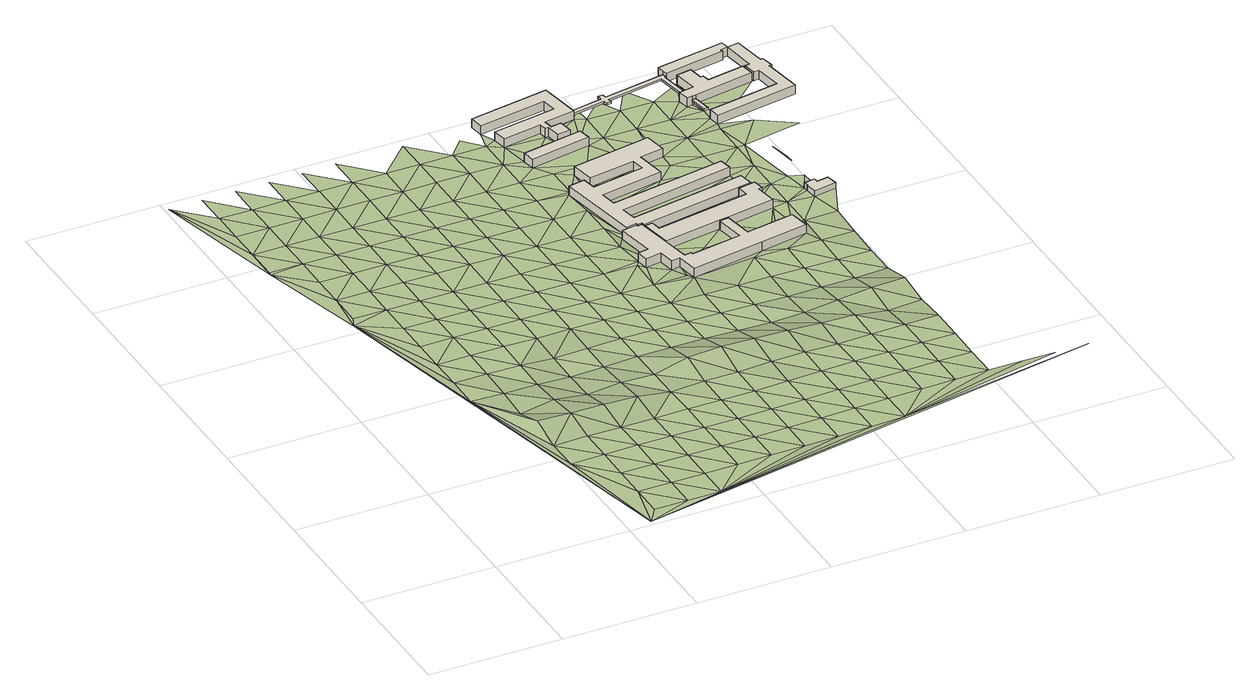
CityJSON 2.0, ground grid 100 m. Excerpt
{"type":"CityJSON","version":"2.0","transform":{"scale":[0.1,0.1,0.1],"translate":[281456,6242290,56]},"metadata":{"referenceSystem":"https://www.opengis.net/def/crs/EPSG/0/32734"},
"CityObjects":{
"building1":{"type":"Building","attributes":{"osm_building":"dormitory","osm_building:levels":"2","osm_address":"Bellville 7530 Cape Town","plus_code":"4FRW3J8Q+M96","ground_height":60.86,"building_height":6.9,"roof_height":67.76},"geometry":[{"type":"Solid","lod":"1","boundaries":[[[[0,1,2,3]],[[1,4,5,2]],[[4,6,7,5]],[[6,0,3,7]],[[3,2,5,7]],[[6,4,1,0]]]]}]},
"building2":{"type":"Building","attributes":{"osm_building":"university","osm_building:levels":"2","osm_address":"Bellville 7530 Cape Town","plus_code":"4FRW3J8Q+49R","ground_height":59.64,"building_height":6.9,"roof_height":66.54},"geometry":[{"type":"Solid","lod":"1","boundaries":[[[[8,9,10,11]],[[9,12,13,10]],[[12,14,15,13]],[[14,16,17,15]],[[16,18,19,17]],[[18,20,21,19]],[[20,22,23,21]],[[22,24,25,23]],[[24,26,27,25]],[[26,28,29,27]],[[28,30,31,29]],[[30,32,33,31]],[[32,34,35,33]],[[34,36,37,35]],[[36,38,39,37]],[[38,40,41,39]],[[40,42,43,41]],[[42,44,45,43]],[[44,46,47,45]],[[46,48,49,47]],[[48,50,51,49]],[[50,52,53,51]],[[52,54,55,53]],[[54,56,57,55]],[[56,58,59,57]],[[58,60,61,59]],[[60,62,63,61]],[[62,8,11,63]],[[11,10,13,15,17,19,21,23,25,27,29,31,33,35,37,39,41,43,45,47,49,51,53,55,57,59,61,63]],[[62,60,58,56,54,52,50,48,46,44,42,40,38,36,34,32,30,28,26,24,22,20,18,16,14,12,9,8]]]]}]},
"building3":{"type":"Building","attributes":{"osm_building":"dormitory","osm_building:levels":"2","osm_address":"MGR 2 Residence Bellville 7530 Cape Town","plus_code":"4FRW3J8Q+RC5","ground_height":60.91,"building_height":6.9,"roof_height":67.81},"geometry":[{"type":"Solid","lod":"1","boundaries":[[[[64,65,66,67]],[[65,68,69,66]],[[68,70,71,69]],[[70,72,73,71]],[[72,74,75,73]],[[74,76,77,75]],[[76,78,79,77]],[[78,80,81,79]],[[80,82,83,81]],[[82,84,85,83]],[[84,86,87,85]],[[86,88,89,87]],[[88,90,91,89]],[[90,92,93,91]],[[92,94,95,93]],[[94,96,97,95]],[[96,98,99,97]],[[98,64,67,99]],[[67,66,69,71,73,75,77,79,81,83,85,87,89,91,93,95,97,99]],[[98,96,94,92,90,88,86,84,82,80,78,76,74,72,70,68,65,64]]]]}]},
"building4":{"type":"Building","attributes":{"osm_building":"university","osm_building:levels":"2","osm_address":"Education Building Bellville 7530 Cape Town","plus_code":"4FRW3J8Q+6JQ","ground_height":60.23,"building_height":6.9,"roof_height":67.13},"geometry":[{"type":"Solid","lod":"1","boundaries":[[[[100,101,102,103]],[[101,104,105,102]],[[104,106,107,105]],[[106,108,109,107]],[[108,110,111,109]],[[110,112,113,111]],[[112,114,115,113]],[[114,116,117,115]],[[116,118,119,117]],[[118,120,121,119]],[[120,122,123,121]],[[122,124,125,123]],[[124,126,127,125]],[[126,100,103,127]],[[103,102,105,107,109,111,113,115,117,119,121,123,125,127]],[[126,124,122,120,118,116,114,112,110,108,106,104,101,100]]]]}]},
"building5":{"type":"Building","attributes":{"osm_building":"university","osm_building:levels":"2","osm_address":"Bellville 7530 Cape Town","plus_code":"4FRW3J8Q+C9Q","ground_height":60.46,"building_height":6.9,"roof_height":67.36},"geometry":[{"type":"Solid","lod":"1","boundaries":[[[[128,129,130,131]],[[129,132,133,130]],[[132,134,135,133]],[[134,136,137,135]],[[136,138,139,137]],[[138,140,141,139]],[[140,142,143,141]],[[142,144,145,143]],[[144,146,147,145]],[[146,148,149,147]],[[148,150,151,149]],[[150,152,153,151]],[[152,154,155,153]],[[154,156,157,155]],[[156,158,159,157]],[[158,160,161,159]],[[160,162,163,161]],[[162,164,165,163]],[[164,166,167,165]],[[166,168,169,167]],[[168,170,171,169]],[[170,172,173,171]],[[172,174,175,173]],[[174,128,131,175]],[[131,130,133,135,137,139,141,143,145,147,149,151,153,155,157,159,161,163,165,167,169,171,173,175]],[[174,172,170,168,166,164,162,160,158,156,154,152,150,148,146,144,142,140,138,136,134,132,129,128]]]]}]},
"building6":{"type":"Building","attributes":{"osm_building":"roof","osm_building:levels":"1","osm_layer":"1","ground_height":61.04,"bottom_roof_height":63.84,"top_roof_height":65.34},"geometry":[{"type":"Solid","lod":"1","boundaries":[[[[176,177,178,179]],[[177,180,181,178]],[[180,182,183,181]],[[182,184,185,183]],[[184,186,187,185]],[[186,188,189,187]],[[188,190,191,189]],[[190,192,193,191]],[[192,194,195,193]],[[194,196,197,195]],[[196,198,199,197]],[[198,200,201,199]],[[200,202,203,201]],[[202,204,205,203]],[[204,206,207,205]],[[206,176,179,207]],[[179,178,181,183,185,187,189,191,193,195,197,199,201,203,205,207]],[[206,204,202,200,198,196,194,192,190,188,186,184,182,180,177,176]]]]}]},
"building7":{"type":"Building","attributes":{"osm_building":"yes","osm_building:levels":"1","osm_address":"Bellville 7530 Cape Town","plus_code":"4FRW3J8Q+6WQ","ground_height":60.25,"building_height":4.1,"roof_height":64.35},"geometry":[{"type":"Solid","lod":"1","boundaries":[[[[208,209,210,211]],[[209,212,213,210]],[[212,214,215,213]],[[214,216,217,215]],[[216,218,219,217]],[[218,220,221,219]],[[220,222,223,221]],[[222,208,211,223]],[[211,210,213,215,217,219,221,223]],[[222,220,218,216,214,212,209,208]]]]}]},
"building8":{"type":"Building","attributes":{"osm_building":"roof","osm_building:levels":"1","osm_layer":"1","ground_height":61.07,"bottom_roof_height":63.87,"top_roof_height":65.37},"geometry":[{"type":"Solid","lod":"1","boundaries":[[[[224,225,226,227]],[[225,228,229,226]],[[228,230,231,229]],[[230,224,227,231]],[[227,226,229,231]],[[230,228,225,224]]]]}]},
"building9":{"type":"Building","attributes":{"osm_building":"dormitory","osm_building:levels":"2","osm_building:part":"yes","osm_layer":"1","osm_address":"Bellville 7530 Cape Town","plus_code":"4FRW3J8R+Q22","ground_height":61.25,"building_height":6.9,"roof_height":68.15},"geometry":[{"type":"Solid","lod":"1","boundaries":[[[[232,233,234,235]],[[233,236,237,234]],[[236,238,239,237]],[[238,240,241,239]],[[240,242,243,241]],[[242,244,245,243]],[[244,246,247,245]],[[246,248,249,247]],[[248,250,251,249]],[[250,252,253,251]],[[252,254,255,253]],[[254,256,257,255]],[[256,258,259,257]],[[258,232,235,259]],[[235,234,237,239,241,243,245,247,249,251,253,255,257,259]],[[258,256,254,252,250,248,246,244,242,240,238,236,233,232]]]]}]},
"building10":{"type":"Building","attributes":{"osm_building":"dormitory","osm_building:levels":"2","osm_building:part":"yes","osm_residential":"university","osm_address":"MGR 1 Residence Bellville 7530 Cape Town","plus_code":"4FRW3J8R+P3M","ground_height":61.3,"building_height":6.9,"roof_height":68.2},"geometry":[{"type":"Solid","lod":"1","boundaries":[[[[260,261,262,263]],[[261,264,265,262]],[[264,266,267,265]],[[266,268,269,267]],[[268,270,271,269]],[[270,272,273,271]],[[272,274,275,273]],[[274,276,277,275]],[[276,278,279,277]],[[278,280,281,279]],[[280,282,283,281]],[[282,284,285,283]],[[284,286,287,285]],[[286,288,289,287]],[[288,290,291,289]],[[290,292,293,291]],[[292,294,295,293]],[[294,296,297,295]],[[296,298,299,297]],[[298,300,301,299]],[[300,260,263,301]],[[263,262,265,267,269,271,273,275,277,279,281,283,285,287,289,291,293,295,297,299,301]],[[300,298,296,294,292,290,288,286,284,282,280,278,276,274,272,270,268,266,264,261,260]]]]}]},
"terrain1":{"type":"TINRelief","geometry":[{"type":"CompositeSurface","lod":"1","boundaries":[[[302,303,304]],[[305,303,302]],[[302,306,305]],[[307,302,304]],[[303,308,304]],[[306,302,309]],[[310,303,305]],[[311,304,308]],[[304,312,307]],[[308,303,313]],[[306,309,305]],[[310,313,303]],[[304,311,314]],[[312,315,307]],[[316,312,304]],[[307,317,318]],[[318,319,320]],[[307,321,317]],[[318,320,322]],[[304,314,316]],[[323,307,315]],[[305,324,310]],[[311,308,325]],[[313,326,308]],[[302,327,309]],[[319,318,328]],[[315,312,329]],[[324,305,309]],[[330,318,317]],[[331,321,307]],[[332,322,320]],[[323,333,307]],[[314,311,325]],[[328,320,319]],[[308,326,325]],[[329,312,316]],[[334,313,310]],[[331,317,321]],[[328,318,330]],[[332,335,322]],[[331,307,333]],[[310,324,334]],[[314,336,316]],[[315,337,323]],[[329,338,315]],[[326,313,339]],[[332,320,340]],[[336,314,325]],[[320,328,341]],[[324,309,327]],[[333,323,337]],[[330,317,342]],[[339,313,334]],[[315,338,337]],[[331,343,317]],[[344,329,316]],[[335,332,340]],[[340,320,341]],[[325,326,345]],[[330,342,328]],[[344,316,336]],[[317,343,342]],[[324,346,334]],[[333,347,331]],[[339,345,326]],[[329,348,338]],[[335,349,350]],[[346,324,327]],[[347,333,337]],[[351,336,325]],[[341,328,352]],[[348,329,344]],[[340,349,335]],[[339,334,353]],[[354,343,331]],[[345,351,325]],[[342,352,328]],[[338,355,337]],[[353,334,346]],[[331,347,354]],[[356,344,336]],[[355,338,348]],[[345,339,357]],[[358,340,341]],[[351,356,336]],[[352,359,341]],[[347,337,360]],[[361,342,343]],[[357,339,353]],[[343,354,362]],[[346,327,363]],[[348,344,364]],[[340,358,349]],[[355,360,337]],[[358,341,359]],[[342,361,352]],[[356,364,344]],[[343,362,361]],[[346,363,353]],[[365,351,345]],[[347,366,354]],[[357,367,345]],[[368,369,349]],[[360,366,347]],[[351,365,356]],[[370,355,348]],[[371,359,352]],[[345,367,365]],[[364,372,348]],[[349,358,368]],[[353,373,357]],[[362,354,374]],[[352,361,371]],[[355,370,360]],[[373,353,363]],[[370,348,372]],[[366,374,354]],[[327,375,363]],[[376,364,356]],[[327,302,377]],[[378,367,357]],[[362,379,361]],[[358,359,380]],[[356,365,376]],[[359,371,381]],[[382,366,360]],[[357,373,378]],[[374,379,362]],[[372,364,383]],[[358,380,368]],[[360,370,382]],[[380,359,381]],[[361,384,371]],[[383,364,376]],[[373,363,375]],[[365,367,385]],[[374,366,386]],[[367,378,387]],[[379,384,361]],[[388,368,389]],[[375,327,390]],[[386,366,382]],[[365,385,376]],[[370,372,391]],[[381,371,392]],[[367,387,385]],[[383,393,372]],[[380,389,368]],[[373,394,378]],[[384,392,371]],[[370,391,382]],[[395,379,374]],[[394,373,375]],[[391,372,393]],[[386,396,374]],[[376,397,383]],[[387,378,398]],[[379,395,384]],[[399,380,381]],[[397,376,385]],[[374,396,395]],[[392,400,381]],[[382,401,386]],[[398,378,394]],[[390,327,402]],[[403,393,383]],[[401,382,391]],[[399,381,400]],[[387,404,385]],[[405,392,384]],[[406,389,380]],[[383,397,403]],[[394,375,390]],[[407,396,386]],[[404,387,398]],[[384,395,405]],[[391,393,408]],[[389,406,409]],[[386,401,407]],[[380,399,406]],[[397,385,410]],[[400,392,411]],[[393,403,408]],[[394,412,398]],[[410,385,404]],[[411,392,405]],[[413,401,391]],[[395,396,414]],[[412,394,390]],[[396,407,415]],[[402,327,416]],[[397,417,403]],[[391,408,413]],[[404,398,418]],[[395,414,405]],[[399,400,419]],[[417,397,410]],[[396,415,414]],[[411,420,400]],[[407,401,421]],[[418,398,412]],[[408,403,422]],[[399,419,406]],[[413,421,401]],[[419,400,420]],[[410,404,423]],[[405,424,411]],[[422,403,417]],[[412,390,402]],[[425,415,407]],[[423,404,418]],[[424,405,414]],[[408,426,413]],[[427,406,428]],[[327,377,416]],[[421,425,407]],[[410,429,417]],[[430,420,411]],[[408,422,426]],[[428,406,419]],[[418,412,431]],[[414,415,432]],[[410,423,429]],[[411,424,430]],[[433,421,413]],[[431,412,402]],[[425,432,415]],[[422,417,434]],[[413,426,433]],[[418,435,423]],[[436,424,414]],[[437,419,420]],[[417,429,434]],[[420,430,438]],[[425,421,439]],[[435,418,431]],[[432,436,414]],[[426,422,440]],[[439,421,433]],[[437,420,438]],[[429,423,441]],[[430,424,442]],[[443,428,419]],[[440,422,434]],[[431,402,416]],[[444,432,425]],[[441,423,435]],[[436,442,424]],[[426,445,433]],[[444,425,439]],[[419,437,443]],[[429,446,434]],[[447,438,430]],[[445,426,440]],[[431,448,435]],[[449,436,432]],[[446,429,441]],[[442,447,430]],[[439,433,450]],[[448,431,416]],[[432,444,449]],[[451,428,443]],[[440,434,452]],[[450,433,445]],[[441,435,453]],[[454,437,438]],[[452,434,446]],[[447,455,438]],[[456,442,436]],[[453,435,448]],[[377,302,457]],[[436,449,458]],[[445,440,459]],[[444,439,460]],[[437,454,443]],[[439,450,461]],[[438,455,454]],[[446,441,462]],[[442,456,447]],[[459,440,452]],[[436,458,456]],[[448,416,377]],[[462,441,453]],[[461,460,439]],[[444,48,449]],[[445,463,450]],[[443,464,451]],[[446,465,452]],[[466,455,447]],[[445,459,463]],[[454,464,443]],[[453,448,467]],[[48,444,460]],[[458,449,468]],[[446,462,465]],[[447,456,466]],[[467,448,377]],[[48,468,449]],[[459,452,469]],[[50,460,461]],[[461,450,58]],[[470,450,463]],[[453,471,462]],[[454,455,472]],[[452,465,469]],[[455,466,473]],[[460,50,48]],[[50,461,54]],[[456,458,474]],[[471,453,467]],[[468,475,458]],[[470,58,450]],[[463,459,476]],[[464,454,472]],[[472,455,473]],[[461,477,54]],[[465,462,478]],[[468,48,46]],[[469,476,459]],[[458,475,474]],[[477,461,58]],[[456,164,466]],[[50,54,52]],[[462,471,478]],[[468,46,44]],[[44,475,468]],[[467,377,479]],[[470,463,480]],[[481,469,465]],[[456,474,164]],[[473,466,482]],[[476,480,463]],[[483,464,484]],[[472,484,464]],[[475,44,166]],[[477,56,54]],[[467,479,471]],[[465,478,481]],[[58,56,477]],[[475,166,474]],[[466,164,482]],[[485,58,470]],[[42,166,44]],[[486,472,473]],[[476,469,487]],[[166,164,474]],[[480,485,470]],[[168,166,42]],[[471,488,478]],[[481,487,469]],[[482,489,473]],[[486,473,489]],[[472,76,484]],[[40,170,42]],[[170,168,42]],[[120,30,28]],[[486,0,472]],[[488,471,479]],[[172,170,40]],[[377,490,479]],[[0,76,472]],[[491,480,476]],[[482,164,162]],[[492,481,478]],[[116,174,118]],[[484,74,68]],[[74,484,76]],[[476,487,491]],[[493,134,132]],[[478,488,492]],[[120,28,494]],[[494,28,26]],[[480,495,485]],[[76,0,496]],[[489,482,497]],[[162,497,482]],[[142,140,498]],[[58,485,499]],[[487,481,500]],[[480,491,495]],[[154,162,160]],[[488,479,490]],[[481,492,500]],[[501,486,489]],[[162,154,497]],[[132,502,493]],[[490,377,503]],[[502,134,493]],[[504,154,160]],[[491,487,505]],[[485,495,506]],[[496,80,76]],[[501,489,497]],[[488,507,492]],[[26,24,494]],[[122,120,494]],[[500,505,487]],[[498,140,508]],[[6,496,0]],[[507,488,490]],[[506,499,485]],[[499,60,58]],[[495,491,509]],[[80,78,76]],[[144,142,498]],[[500,492,510]],[[511,504,160]],[[486,501,4]],[[505,509,491]],[[84,80,496]],[[116,110,174]],[[154,504,156]],[[510,492,507]],[[112,116,114]],[[377,512,503]],[[506,495,513]],[[84,496,6]],[[122,494,24]],[[514,505,500]],[[501,497,515]],[[509,513,495]],[[80,84,82]],[[507,490,503]],[[510,514,500]],[[498,508,144]],[[506,516,499]],[[517,504,511]],[[156,504,517]],[[518,509,505]],[[90,519,92]],[[502,132,129]],[[513,516,506]],[[134,502,136]],[[6,520,84]],[[507,521,510]],[[88,519,90]],[[514,518,505]],[[501,515,4]],[[140,138,508]],[[521,507,503]],[[499,522,60]],[[88,520,6]],[[512,377,523]],[[513,509,524]],[[511,156,517]],[[516,522,499]],[[94,92,519]],[[515,497,150]],[[525,514,510]],[[509,518,524]],[[519,88,94]],[[94,88,6]],[[4,526,6]],[[527,14,12]],[[510,521,525]],[[527,16,14]],[[16,527,18]],[[112,110,116]],[[18,527,124]],[[515,526,4]],[[516,513,528]],[[110,128,174]],[[518,514,529]],[[528,513,524]],[[526,530,6]],[[6,530,94]],[[531,146,144]],[[529,514,525]],[[527,12,9]],[[60,522,62]],[[144,508,138]],[[532,522,516]],[[515,150,526]],[[524,518,533]],[[534,94,530]],[[532,516,528]],[[98,534,535]],[[527,126,124]],[[146,531,148]],[[529,533,518]],[[530,535,534]],[[129,136,502]],[[536,528,524]],[[531,144,138]],[[537,522,532]],[[126,527,9]],[[62,522,537]],[[526,538,530]],[[526,150,539]],[[533,536,524]],[[540,150,148]],[[532,528,541]],[[8,126,9]],[[526,539,538]],[[540,539,150]],[[542,148,531]],[[536,541,528]],[[543,530,538]],[[62,544,8]],[[62,537,544]],[[545,540,148]],[[110,108,128]],[[532,546,537]],[[531,138,542]],[[100,104,101]],[[547,126,8]],[[545,539,540]],[[541,546,532]],[[100,126,547]],[[128,108,129]],[[8,544,547]],[[545,148,542]],[[547,104,100]],[[548,544,537]],[[106,104,549]],[[549,129,108]],[[549,108,106]],[[546,548,537]],[[104,547,549]],[[550,136,129]],[[538,539,551]],[[550,138,136]],[[539,545,552]],[[220,547,544]],[[550,129,549]],[[553,542,138]],[[548,554,544]],[[539,552,551]],[[545,542,553]],[[547,214,549]],[[554,220,544]],[[538,551,555]],[[138,550,553]],[[547,220,218]],[[547,218,214]],[[549,556,550]],[[549,214,556]],[[286,552,545]],[[545,553,557]],[[214,218,216]],[[550,556,558]],[[553,550,558]],[[248,551,552]],[[557,288,545]],[[286,545,288]],[[554,222,220]],[[559,556,214]],[[248,552,250]],[[558,557,553]],[[552,560,250]],[[559,214,212]],[[286,560,552]],[[551,248,240]],[[250,560,252]],[[557,558,561]],[[562,252,560]],[[248,246,563]],[[561,288,557]],[[564,565,566]],[[246,244,563]],[[248,563,240]],[[242,563,244]],[[560,286,567]],[[240,563,242]],[[562,560,567]],[[568,561,558]],[[238,236,233]],[[286,284,567]],[[238,233,569]],[[233,570,569]],[[567,256,562]],[[569,570,258]]]}]}
},
"vertices":[
[2382,4337,49],[2399,4244,49],[2399,4244,118],[2382,4337,118],[2853,4326,49],[2853,4326,118],[2836,4419,49],[2836,4419,118],
[3646,2882,36],[3518,2860,36],[3518,2860,105],[3646,2882,105],[3285,2821,36],[3285,2821,105],[3273,2887,36],[3273,2887,105],[3269,2914,36],[3269,2914,105],[3265,2937,36],[3265,2937,105],[3248,3035,36],[3248,3035,105],[3180,3024,36],[3180,3024,105],[3218,2806,36],[3218,2806,105],[2837,2741,36],[2837,2741,105],[2834,2760,36],[2834,2760,105],[2781,2751,36],[2781,2751,105],[2746,2952,36],[2746,2952,105],[2703,3185,36],[2703,3185,105],[2702,3195,36],[2702,3195,105],[2697,3219,36],[2697,3219,105],[2664,3213,36],[2664,3213,105],[2662,3228,36],[2662,3228,105],[2547,3209,36],[2547,3209,105],[2596,2926,36],[2596,2926,105],[2517,2912,36],[2517,2912,105],[2532,2823,36],[2532,2823,105],[2649,2843,36],[2649,2843,105],[2670,2722,36],[2670,2722,105],[2736,2733,36],[2736,2733,105],[2764,2572,36],[2764,2572,105],[3311,2666,36],[3311,2666,105],[3673,2728,36],[3673,2728,105],
[2858,4973,49],[2256,4873,49],[2256,4873,118],[2858,4973,118],[2273,4768,49],[2273,4768,118],[2781,4852,49],[2781,4852,118],[2800,4741,49],[2800,4741,118],[2322,4662,49],[2322,4662,118],[2340,4556,49],[2340,4556,118],[2633,4604,49],[2633,4604,118],[2642,4548,49],[2642,4548,118],[2665,4551,49],[2665,4551,118],[2683,4442,49],[2683,4442,118],[2783,4459,49],[2783,4459,118],[2765,4564,49],[2765,4564,118],[2687,4551,49],[2687,4551,118],[2676,4619,49],[2676,4619,118],[2910,4658,49],[2910,4658,118],[2909,4666,49],[2909,4666,118],[2903,4701,49],[2903,4701,118],
[3591,3211,42],[3584,3254,42],[3584,3254,111],[3591,3211,111],[3612,3259,42],[3612,3259,111],[3605,3300,42],[3605,3300,111],[3598,3344,42],[3598,3344,111],[3468,3322,42],[3468,3322,111],[3482,3235,42],[3482,3235,111],[2775,3116,42],[2775,3116,111],[2762,3194,42],[2762,3194,111],[2703,3185,42],[2703,3185,111],[2746,2952,42],[2746,2952,111],[3180,3024,42],[3180,3024,111],[3248,3035,42],[3248,3035,111],[3610,3097,42],[3610,3097,111],
[3570,3346,45],[3550,3453,45],[3550,3453,114],[3570,3346,114],[2681,3305,45],[2681,3305,114],[2659,3422,45],[2659,3422,114],[3529,3577,45],[3529,3577,114],[3512,3672,45],[3512,3672,114],[2641,3525,45],[2641,3525,114],[2620,3648,45],[2620,3648,114],[3093,3730,45],[3093,3730,114],[3055,3952,45],[3055,3952,114],[3235,3984,45],[3235,3984,114],[3206,4152,45],[3206,4152,114],[2607,4047,45],[2607,4047,114],[2639,3869,45],[2639,3869,114],[2986,3930,45],[2986,3930,114],[3004,3831,45],[3004,3831,114],[2610,3762,45],[2610,3762,114],[2591,3867,45],[2591,3867,114],[2468,3846,45],[2468,3846,114],[2579,3218,45],[2579,3218,114],[2662,3233,45],[2662,3233,114],[2665,3214,45],[2665,3214,114],[2697,3219,45],[2697,3219,114],[2702,3195,45],[2702,3195,114],
[2909,4666,78],[3159,4709,78],[3159,4709,93],[2909,4666,93],[3165,4682,78],[3165,4682,93],[3202,4688,78],[3202,4688,93],[3197,4717,78],[3197,4717,93],[3624,4790,78],[3624,4790,93],[3665,4550,78],[3665,4550,93],[3697,4556,78],[3697,4556,93],[3656,4795,78],[3656,4795,93],[3664,4796,78],[3664,4796,93],[3658,4832,78],[3658,4832,93],[3194,4754,78],[3194,4754,93],[3187,4787,78],[3187,4787,93],[3148,4780,78],[3148,4780,93],[3153,4745,78],[3153,4745,93],[2903,4701,78],[2903,4701,93],
[4081,3219,42],[3995,3206,42],[3995,3206,83],[4081,3219,83],[3989,3241,42],[3989,3241,83],[3909,3227,42],[3909,3227,83],[3916,3190,42],[3916,3190,83],[3911,3190,42],[3911,3190,83],[3926,3102,42],[3926,3102,83],[4096,3135,42],[4096,3135,83],
[3692,4464,79],[3715,4327,79],[3715,4327,94],[3692,4464,94],[3743,4329,79],[3743,4329,94],[3722,4469,79],[3722,4469,94],
[3880,4599,52],[3870,4656,52],[3870,4656,122],[3880,4599,122],[3849,4652,52],[3849,4652,122],[3830,4763,52],[3830,4763,122],[3719,4744,52],[3719,4744,122],[3750,4565,52],[3750,4565,122],[3697,4556,52],[3697,4556,122],[3665,4550,52],[3665,4550,122],[3636,4545,52],[3636,4545,122],[3652,4457,52],[3652,4457,122],[3692,4464,52],[3692,4464,122],[3722,4469,52],[3722,4469,122],[4177,4549,52],[4177,4549,122],[4160,4647,52],[4160,4647,122],
[4176,4905,53],[4165,4968,53],[4165,4968,122],[4176,4905,122],[3649,4883,53],[3649,4883,122],[3658,4832,53],[3658,4832,122],[3664,4796,53],[3664,4796,122],[4122,4872,53],[4122,4872,122],[4118,4894,53],[4118,4894,122],[4174,4903,53],[4174,4903,122],[4216,4652,53],[4216,4652,122],[4176,4646,53],[4176,4646,122],[4192,4547,53],[4192,4547,122],[4231,4554,53],[4231,4554,122],[4265,4352,53],[4265,4352,122],[3725,4262,53],[3725,4262,122],[3740,4176,53],[3740,4176,122],[4369,4281,53],[4369,4281,122],[4320,4574,53],[4320,4574,122],[4339,4577,53],[4339,4577,122],[4323,4674,53],[4323,4674,122],[4304,4670,53],[4304,4670,122],[4262,4919,53],[4262,4919,122],
[1160,1,33],[996,872,34],[748,1871,29],[1245,373,33],[1245,123,33],[465,3042,40],[996,1122,36],[1493,123,33],[1245,622,35],[996,1372,89],[748,2121,34],[1245,872,41],[996,1621,4],[748,2371,34],[996,1871,21],[499,3370,42],[248,3842,46],[251,3869,46],[251,4119,46],[499,3120,40],[2,4868,48],[748,2620,34],[1493,373,33],[1245,1372,83],[1245,1122,42],[1742,123,33],[499,3869,46],[996,2121,33],[499,3619,44],[748,3120,40],[251,4368,46],[748,2870,37],[1493,622,35],[251,4618,47],[1245,1621,45],[996,2620,37],[996,2371,36],[1493,872,42],[499,4368,46],[499,4119,46],[748,3619,44],[748,3370,42],[1245,1871,21],[1493,1122,39],[1742,373,33],[996,2870,38],[1245,2121,28],[499,4618,47],[251,4868,47],[1493,1372,78],[748,3869,46],[1742,622,35],[996,3120,40],[1245,2371,36],[1493,1621,17],[1742,872,42],[748,4368,47],[748,4119,46],[1245,2620,38],[996,3619,44],[996,3370,42],[1990,373,34],[1493,1871,10],[1742,1372,69],[1245,2870,38],[1742,1122,41],[748,4618,48],[499,4868,48],[1493,2371,31],[996,3869,46],[1493,2121,16],[1990,622,36],[1245,3120,40],[2239,373,35],[1742,1621,39],[3233,373,56],[1990,872,39],[1245,3370,42],[996,4368,49],[996,4119,47],[1493,2620,38],[1742,1871,19],[1245,3619,44],[1990,1372,35],[1493,2870,39],[1990,1122,43],[748,4868,49],[996,4618,50],[2488,373,38],[1742,2371,34],[1245,3869,46],[1742,2121,22],[2239,622,38],[1493,3370,43],[1493,3120,41],[1990,1621,30],[2239,872,41],[1245,4368,49],[1245,4119,47],[1742,2620,37],[2736,373,43],[1990,1871,31],[2239,1122,44],[1493,3619,45],[1245,4618,50],[1742,2870,40],[1990,2121,29],[996,4868,51],[2239,1372,50],[1493,3869,46],[2488,622,40],[1990,2371,35],[1742,3370,45],[1742,3120,42],[2985,373,50],[2239,1621,94],[2488,872,43],[1493,4368,48],[1493,4119,47],[1990,2620,36],[2239,1871,30],[2488,1122,45],[1742,3619,46],[1990,2870,41],[2239,2121,27],[1245,4868,52],[1493,4618,50],[2488,1372,52],[1742,3869,47],[2736,622,46],[1990,3120,43],[2239,2371,29],[2488,1621,111],[2736,872,48],[1990,3370,45],[1742,4368,50],[1742,4119,48],[2239,2620,32],[2488,1871,30],[2736,1122,52],[1990,3619,46],[1742,4618,51],[2239,2870,40],[2488,2121,24],[2736,1372,63],[1990,3869,48],[2985,622,53],[2239,3120,43],[2488,2371,27],[1742,4868,52],[2736,1621,103],[2985,872,56],[1990,4368,50],[1990,4119,49],[2239,3619,46],[4725,622,69],[2239,3370,45],[2736,1871,24],[2488,2870,37],[2488,2620,28],[2985,1122,61],[2736,2121,21],[1990,4618,51],[2985,1372,67],[2239,3869,47],[3233,622,59],[2488,3120,43],[2985,1621,96],[2736,2371,24],[3233,872,63],[2239,4368,49],[2239,4119,48],[2488,3619,45],[2488,3370,45],[2985,1871,15],[2736,2620,29],[3233,1122,67],[3482,622,63],[2985,2121,17],[3233,1372,62],[2488,3869,47],[2112,4758,50],[2239,4618,50],[2985,2371,22],[2399,4243,49],[3233,1621,84],[3482,872,66],[2488,4119,47],[3730,622,67],[3233,1871,25],[3482,1122,70],[2736,3370,43],[2985,2870,38],[3233,2121,10],[2488,4368,48],[2608,4047,45],[2736,3619,45],[3233,2620,32],[3482,1372,70],[2736,4119,47],[2985,3370,43],[3979,622,69],[2736,3869,46],[3482,1621,75],[3233,2371,23],[3730,872,69],[2985,3619,45],[3482,1871,53],[3730,1122,73],[3003,3831,45],[4228,622,69],[3482,2121,14],[3730,1372,73],[2985,4119,48],[3482,2371,21],[2985,3869,47],[3730,1621,42],[2736,4618,49],[2783,4458,49],[3979,872,71],[3482,2620,31],[4476,622,69],[3730,1871,82],[3979,1122,75],[2985,4368,50],[3482,2870,39],[3730,2121,14],[3979,1372,77],[2985,4618,50],[3233,3869,46],[3730,2371,18],[3979,1621,58],[2909,4665,49],[2978,4750,52],[3979,1871,90],[3730,2620,28],[3233,4618,50],[3233,4368,50],[3233,4119,48],[3979,2121,21],[3482,3869,46],[3148,4780,52],[3730,2870,39],[3482,4119,48],[3979,2371,18],[3730,3120,42],[3979,2620,30],[3730,3370,43],[3730,3619,45],[3482,4618,50],[3482,4368,50],[3730,3869,46],[3979,2870,42],[3360,4817,52],[3870,3402,46],[3730,4119,48],[3789,3875,46],[3979,3370,44],[3730,4368,51],[3979,4119,49],[3722,4470,52],[3730,4618,51],[3947,3772,46],[3983,3565,46],[3979,3619,46],[3979,4368,51],[4236,3954,46],[3979,4618,52],[3880,4598,52]
]}
